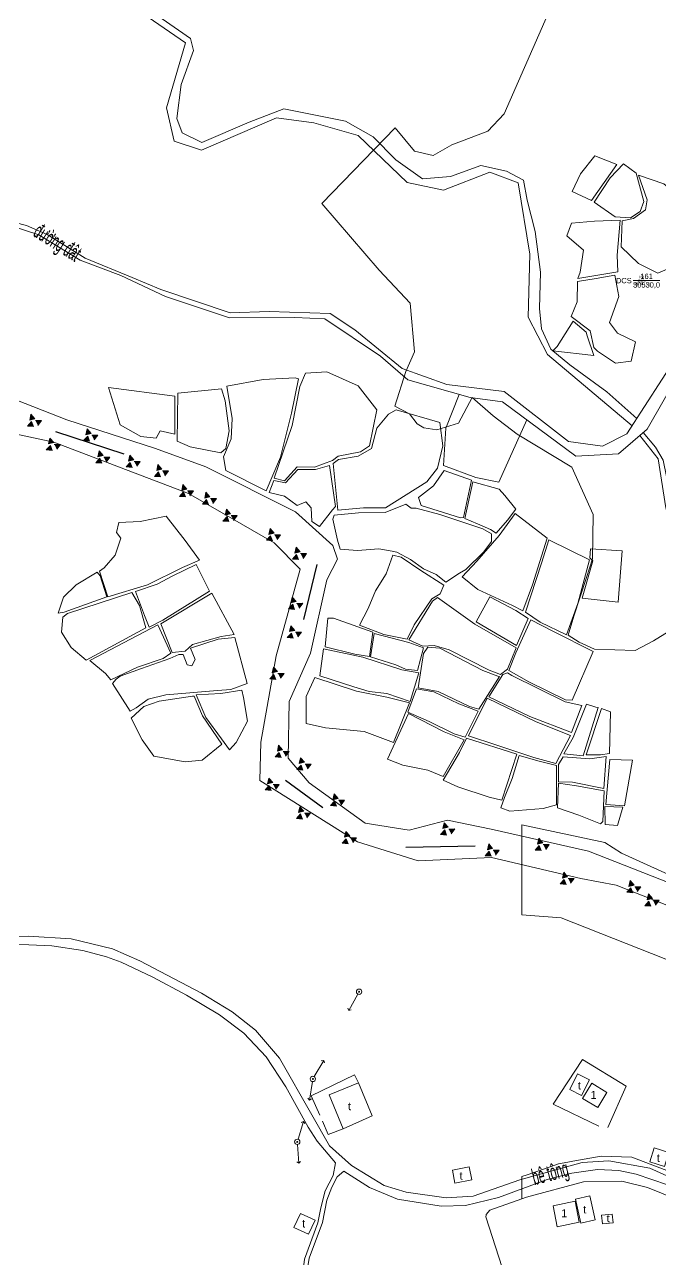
# Model space of a CAD drawing. Header units: metres. Extents: x 0 to 551036, y 0 to 1845929.
# Drawn here: x 547813.7 to 548051.9, y 1841083.3 to 1841545.9 of the extents above; entities that cross this region are included whole.
import ezdxf
from ezdxf.enums import TextEntityAlignment as Align

# ---------------------------------------------------------------- set-up
doc = ezdxf.new("R2010")
doc.units = ezdxf.units.M
doc.header["$MEASUREMENT"] = 0
for name, color, linetype, lineweight in [('BD HH1 KEM TMB$0$ao_ho_song_suoi', 7, 'Continuous', 0), ('BD HH1 KEM TMB$0$chamnha', 7, 'Continuous', 0), ('BD HH1 KEM TMB$0$Duong BT', 7, 'Continuous', 0), ('BD HH1 KEM TMB$0$duongdapcao', 7, 'Continuous', 0), ('BD HH1 KEM TMB$0$duongdat', 7, 'Continuous', 0), ('BD HH1 KEM TMB$0$duongdaydien', 7, 'Continuous', 0), ('BD HH1 KEM TMB$0$ghichuthuyetminh', 7, 'Continuous', 0), ('BD HH1 KEM TMB$0$nha', 7, 'Continuous', 0), ('BD HH1 KEM TMB$0$tuong_ke', 7, 'Continuous', 0), ('Level 10', 7, 'Continuous', 0), ('Level 13', 7, 'Continuous', 0), ('Level 15', 7, 'Continuous', 0), ('Level 2', 7, 'Continuous', 0), ('Level 4', 7, 'Continuous', 0)]:
    doc.layers.add(name, color=color, linetype=linetype, lineweight=lineweight)
doc.styles.add('BD HH1 KEM TMB$0$chamnha', font='', dxfattribs={"height": 4})
doc.styles.add('BD HH1 KEM TMB$0$ghichuduongdien', font='', dxfattribs={"height": 6})
doc.styles.add('BD HH1 KEM TMB$0$Standard', font='txt.shx')
doc.styles.get("Standard").update_dxf_attribs({"font": '', "height": 4})
doc.styles.add('Style-Arial', font='arial.ttf')
doc.styles.add('Style-Times New Roman', font='times.ttf')
doc.styles.get('BD HH1 KEM TMB$0$chamnha').set_extended_font_data('.VnArial')
doc.styles.get('BD HH1 KEM TMB$0$ghichuduongdien').set_extended_font_data('.VnArial Narrow')
doc.styles.get('Standard').set_extended_font_data('.VnArial')
doc.dimstyles.get("Standard").update_dxf_attribs({"dimtxt": 0.18, "dimasz": 0.18, "dimexe": 0.18, "dimexo": 0.0625, "dimgap": 0.09, "dimtad": 0, "dimtih": 1, "dimtoh": 1, "dimdec": 4, "dimzin": 0, "dimdsep": 46, "dimtxsty": 'Standard', "dimcen": 0.09, "dimadec": 0, "dimazin": 0, "dimtfac": 1, "dimtdec": 4, "dimtofl": 0, "dimtmove": 0, "dimatfit": 3, "dimfxl": 1, "dimtolj": 1, "dimtzin": 0, "dimarcsym": 0})

# ---------------------------------------------------------------- blocks, each defined once
blk = doc.blocks.new('BD HH1 KEM TMB$0$hathed')
blk.add_hatch(color=256).paths.add_polyline_path([(-1.8, 0, 1), (1.8, 0, 1)])
for p, q in [((10, 0), (80, 0)), ((80, 0), (73.9, 7.3)), ((80, 0), (73.9, -7.3))]:
    blk.add_line(p, q)
for radius in [10, 1.81]:
    blk.add_circle((0, 0), radius)
blk = doc.blocks.new('BD HH1 KEM TMB$0$DA1')
at = {"layer": 'Level 10'}
for points in [[(42581.6, 97264), (42583.8, 97274.2), (42590.7, 97266.3)], [(42588, 97252.8), (42577.6, 97253.8), (42584.7, 97261.5)]]:
    blk.add_hatch(color=7, dxfattribs=at).paths.add_polyline_path(points)
at = {"layer": 'Level 10', "extrusion": (0, 0, -1)}
blk.add_hatch(color=7, dxfattribs=at).paths.add_polyline_path([(-42595.9, 97254.9), (-42602.1, 97263.3), (-42591.6, 97263.2)])
at = {"layer": 'Level 10', "color": 7}
for p, q in [((42583.8, 97274.2, 1062767.1), (42581.6, 97264, 1062767.1)), ((42581.6, 97264, 1062767.1), (42590.7, 97266.3, 1062767.1)), ((42583.8, 97274.2, 1062767.1), (42590.7, 97266.3, 1062767.1)), ((42602.1, 97263.3, 1062767.1), (42591.6, 97263.2, 1062767.1)), ((42602.1, 97263.3, 1062767.1), (42595.9, 97254.9, 1062767.1)), ((42577.6, 97253.8, 1062767.1), (42584.7, 97261.5, 1062767.1)), ((42577.6, 97253.8, 1062767.1), (42588, 97252.8, 1062767.1)), ((42588, 97252.8, 1062767.1), (42584.7, 97261.5, 1062767.1))]:
    blk.add_line(p, q, dxfattribs=at)
blk = doc.blocks.new('N_THUA_95')
at = {"layer": 'Level 13', "color": 2, "linetype": 'Continuous', "lineweight": 0}
blk.add_line((-3.11, 0), (6.85, 0), dxfattribs=at)
at = {"layer": 'Level 13', "color": 5, "linetype": 'Continuous', "lineweight": 0, "style": 'Style-Arial'}
blk.add_text('161', height=2, dxfattribs=at).set_placement((1.87, 1.6), align=Align.MIDDLE_CENTER)
at = {"layer": 'Level 2', "color": 3, "linetype": 'Continuous', "lineweight": 0, "style": 'Style-Arial'}
blk.add_text('DCS', height=2, dxfattribs=at).set_placement((-3.71, 0), align=Align.MIDDLE_RIGHT)
at = {"layer": 'Level 4', "color": 1, "linetype": 'Continuous', "lineweight": 0, "style": 'Style-Arial'}
blk.add_text('30530,0', height=2, dxfattribs=at).set_placement((1.87, -1.6), align=Align.MIDDLE_CENTER)

msp = doc.modelspace()

# ---------------------------------------------------------------- linework, layer by layer
at = {"layer": 'BD HH1 KEM TMB$0$ao_ho_song_suoi', "flags": 128}
for points in [[(547840.79126, 1841562.92118), (547849.99972, 1841555.70922), (547874.03689, 1841539.17471), (547866.84731, 1841514.74667), (547869.72314, 1841502.22347), (547879.99227, 1841498.83591), (547908.03165, 1841510.95046), (547922.01539, 1841509.19215), (547938.65928, 1841504.36892), (547957.08858, 1841486.74287), (547970.62896, 1841483.86076), (547988.05172, 1841490.7004), (547998.64438, 1841486.66759), (548003.03002, 1841459.9758), (548002.33503, 1841436.27904), (548009.58453, 1841422.31478), (548041.35928, 1841395.59798)], [(548043.15516, 1841398.3806), (548031.92017, 1841408.27524), (548017.98436, 1841418.40027), (548010.93857, 1841424.36344), (548007.35576, 1841431.99351), (548006.62481, 1841439.62358), (548006.96033, 1841453.21682), (548004.98319, 1841468.47695), (548002.02348, 1841480.15058), (548000.66944, 1841487.59783), (547994.24675, 1841491.00689), (547984.64865, 1841493.14697), (547973.24118, 1841488.9636), (547962.84025, 1841488.14091), (547952.81077, 1841495.31393), (547944.24319, 1841503.928), (547933.97406, 1841509.75675), (547910.83558, 1841514.38641), (547897.88235, 1841509.44488), (547880.10011, 1841501.78792), (547872.68286, 1841505.39056), (547870.75365, 1841510.77839), (547872.38329, 1841523.54894), (547876.98462, 1841536.18506), (547875.91665, 1841540.80052), (547865.28957, 1841548.12754)], [(548058.67741, 1841222.97054), (548025.00619, 1841236.21964), (547988.50706, 1841244.40893), (547972.18671, 1841247.83412), (547957.74762, 1841244.02716), (547941.36735, 1841246.69956), (547920.28989, 1841261.7715), (547912.46522, 1841271.11685), (547912.87263, 1841292.27026), (547920.81712, 1841310.37486), (547926.9762, 1841337.85171), (547930.95444, 1841345.5947), (547929.16902, 1841350.69754), (547915.22123, 1841363.33904), (547881.64587, 1841380.19616), (547862.72528, 1841387.11108), (547829.47345, 1841397.80608), (547788.3011, 1841414.01258)], [(547794.72379, 1841395.82731), (547824.69238, 1841389.4286), (547875.0674, 1841370.20556), (547907.15691, 1841351.72456), (547917.00664, 1841341.91678), (547907.97173, 1841309.43388), (547902.1961, 1841277.06389), (547901.80067, 1841262.74475), (547938.47954, 1841239.74163), (547961.21061, 1841232.62238), (547988.59094, 1841233.82147), (548022.08242, 1841225.96019), (548035.37117, 1841223.48136), (548068.58705, 1841210.3613)], [(548044.19754, 1841391.94639), (548051.10438, 1841383.21808), (548054.01616, 1841364.86075), (548056.10114, 1841356.48327), (548065.9269, 1841345.0785), (548074.47053, 1841332.94244), (548077.92153, 1841329.37744), (548078.68842, 1841313.93986), (548089.13728, 1841299.93259), (548100.75915, 1841286.53823)], [(548101.09596, 1841289.5172), (548091.82819, 1841300.19841), (548082.28321, 1841312.71389), (548080.13832, 1841316.05305), (548080.18625, 1841327.36104), (548076.08818, 1841334.22756), (548067.95197, 1841346.93359), (548061.46936, 1841353.96142), (548056.95191, 1841359.50518), (548055.65778, 1841369.89907), (548053.00962, 1841382.68575), (548050.09784, 1841387.63803), (548045.47058, 1841393.03739)]]:
    msp.add_lwpolyline(points, dxfattribs=at)
at = {"layer": 'BD HH1 KEM TMB$0$Duong BT', "flags": 128}
for points in [[(548064.36916, 1841109.99822), (548048.03682, 1841117.41321), (548032.67508, 1841120.17165), (548022.65759, 1841119.49414), (547999.27946, 1841113.00401), (547981.76084, 1841106.89565), (547971.7074, 1841106.26116), (547956.69315, 1841108.42274), (547948.40116, 1841110.97147), (547936.14292, 1841118.39184), (547927.99473, 1841125.80682), (547921.33238, 1841137.39441), (547909.24189, 1841158.64998), (547900.195, 1841169.17292), (547891.45965, 1841176.03944), (547879.99227, 1841183.04577), (547856.8418, 1841195.12267), (547846.68052, 1841199.58564), (547831.15102, 1841203.36035), (547815.0823, 1841204.37662), (547798.17479, 1841204.29058)], [(547806.13127, 1841201.27942), (547815.25006, 1841201.17188), (547823.93747, 1841200.74171), (547835.47676, 1841198.96728), (547844.35589, 1841196.65514), (547849.84394, 1841194.62798), (547861.79063, 1841188.95517), (547874.31249, 1841182.19619), (547886.72651, 1841174.87799), (547895.85728, 1841168.01147), (547904.18522, 1841159.15005), (547911.59049, 1841147.93348), (547919.93041, 1841132.74862), (547923.28555, 1841127.49522), (547930.19953, 1841119.37046), (547929.28885, 1841114.67628), (547926.26923, 1841108.93894), (547924.63959, 1841102.50796), (547923.62106, 1841096.87816), (547918.61541, 1841083.34423), (547918.04913, 1841079.24674)], [(547919.57093, 1841079.02628), (547920.28989, 1841083.72047), (547925.27467, 1841097.02335), (547926.89232, 1841105.48148), (547928.78558, 1841110.28321), (547930.82263, 1841114.19234), (547933.36295, 1841116.34855), (547942.90113, 1841110.12727), (547953.36198, 1841105.74496), (547969.79018, 1841103.18547), (547978.87302, 1841103.39518), (547991.26307, 1841106.42247), (548009.50065, 1841113.11155), (548018.81116, 1841115.54199), (548028.38529, 1841116.88088), (548036.38969, 1841116.56363), (548042.88429, 1841115.22474), (548060.41489, 1841109.14327)]]:
    msp.add_lwpolyline(points, dxfattribs=at)
at = {"layer": 'BD HH1 KEM TMB$0$duongdapcao', "flags": 128}
for points in [[(548026.09061, 1841479.98386), (548035.56986, 1841493.49974), (548027.35695, 1841496.76649), (548021.96322, 1841490.02895), (548018.8581, 1841483.41383), (548026.09061, 1841479.98386)], [(548027.15895, 1841479.35546), (548035.03629, 1841473.95413), (548040.69262, 1841473.56635), (548044.33549, 1841475.87404), (548045.76632, 1841479.70925), (548042.83946, 1841490.27276), (548038.05527, 1841493.79641), (548033.07907, 1841488.49862), (548027.15895, 1841479.35546)], [(548037.6216, 1841472.41455), (548037.29021, 1841462.69026), (548043.7774, 1841456.40594), (548050.99256, 1841452.76758), (548058.27412, 1841455.94297), (548065.42289, 1841464.67484), (548067.01164, 1841472.54672), (548064.09913, 1841477.57428), (548053.24349, 1841486.30615), (548043.711, 1841489.48129), (548047.02129, 1841480.22022), (548046.35911, 1841476.58185), (548041.85786, 1841473.27455), (548037.6216, 1841472.41455)], [(548020.99836, 1841450.84279), (548035.95868, 1841453.35656), (548035.69368, 1841459.57466), (548036.88525, 1841472.67248), (548027.28696, 1841472.27571), (548018.61584, 1841471.48193), (548016.8943, 1841466.78518), (548023.11709, 1841461.42682), (548021.92553, 1841453.22414), (548020.99836, 1841450.84279)], [(548028.34752, 1841423.62035), (548035.1655, 1841419.12224), (548040.92471, 1841419.84981), (548042.64565, 1841427.12629), (548035.82768, 1841430.30168), (548032.84877, 1841434.33681), (548036.35706, 1841444.06111), (548034.90051, 1841452.06541), (548027.81814, 1841450.8084), (548020.93376, 1841449.61759), (548020.73517, 1841442.01031), (548018.48424, 1841436.51978), (548025.56721, 1841431.16168), (548026.95737, 1841424.94332), (548028.34752, 1841423.62035)], [(547907.22881, 1841376.02355), (547911.13515, 1841375.03417), (547915.88028, 1841380.23918), (547922.27901, 1841380.08324), (547929.06118, 1841382.58358), (547931.24202, 1841384.25048), (547939.58194, 1841385.80983), (547942.96104, 1841388.11659), (547945.72903, 1841401.59691), (547938.69522, 1841410.60351), (547926.91629, 1841415.81927), (547918.8999, 1841415.2977), (547916.81492, 1841410.35079), (547913.93909, 1841395.75741), (547907.22881, 1841376.02355)], [(547849.55636, 1841395.96712), (547857.23723, 1841391.60094), (547862.96493, 1841390.92342), (547864.46276, 1841393.70875), (547869.9628, 1841392.50428), (547870.03469, 1841406.72664), (547845.18269, 1841409.96364), (547849.55636, 1841395.96712)], [(547915.06546, 1841413.64156), (547903.0229, 1841412.96942), (547889.47054, 1841410.48522), (547891.42371, 1841398.36529), (547891.10017, 1841390.67608), (547888.24831, 1841383.92247), (547889.09907, 1841378.79812), (547904.1972, 1841371.25409), (547909.57741, 1841383.80956), (547913.73538, 1841400.28491), (547916.38355, 1841413.15225), (547915.06546, 1841413.64156)], [(547887.43349, 1841409.43131), (547871.10115, 1841407.85045), (547870.87348, 1841389.78886), (547875.76239, 1841387.68105), (547887.20582, 1841385.49796), (547889.08709, 1841387.07882), (547890.36923, 1841393.70337), (547888.8714, 1841404.91457), (547887.43349, 1841409.43131)], [(547950.07873, 1841399.99992), (547945.63317, 1841394.70351), (547943.65604, 1841387.06269), (547938.74315, 1841384.26123), (547931.27797, 1841382.97611), (547929.28885, 1841381.51892), (547931.03832, 1841364.04343), (547940.73227, 1841364.86075), (547948.90443, 1841364.9199), (547964.38601, 1841374.66853), (547968.41217, 1841379.69609), (547970.4612, 1841388.15961), (547969.28691, 1841396.84896), (547952.88267, 1841401.63455), (547950.07873, 1841399.99992)], [(547927.99473, 1841380.75538), (547922.6984, 1841379.1799), (547916.04803, 1841379.1799), (547911.4467, 1841374.2061), (547907.0251, 1841375.13634), (547905.31159, 1841370.63035), (547911.07524, 1841369.2807), (547915.77243, 1841365.70495), (547919.01973, 1841367.09761), (547921.06876, 1841364.82311), (547921.26048, 1841359.8063), (547924.18425, 1841357.90282), (547929.06118, 1841364.17248), (547930.12764, 1841365.42534), (547927.99473, 1841380.75538)], [(547970.91655, 1841378.90566), (547966.93831, 1841373.07154), (547961.25854, 1841368.73224), (547962.27706, 1841365.74797), (547977.05166, 1841361.06454), (547978.10613, 1841361.26349), (547981.13774, 1841375.27076), (547970.91655, 1841378.90566)], [(547981.68894, 1841374.59863), (547978.66931, 1841360.81181), (547983.41444, 1841358.8223), (547988.27939, 1841356.74675), (547990.38834, 1841355.39172), (547994.6901, 1841360.2526), (547997.72171, 1841364.36068), (547993.6596, 1841369.50116), (547991.50272, 1841371.85094), (547981.68894, 1841374.59863)], [(547953.14629, 1841348.21333), (547958.23891, 1841345.48715), (547963.19972, 1841341.95979), (547967.89692, 1841339.90575), (547971.56361, 1841336.95912), (547976.65623, 1841340.39507), (547979.06474, 1841341.73396), (547985.72709, 1841348.34776), (547988.59094, 1841352.2784), (547988.67482, 1841355.13362), (547985.36761, 1841357.01022), (547969.23898, 1841362.41418), (547960.43173, 1841364.78009), (547958.55046, 1841364.73708), (547956.58531, 1841366.21039), (547948.8565, 1841363.12933), (547938.75514, 1841362.95189), (547929.63635, 1841362.14533), (547929.24092, 1841360.62899), (547930.93047, 1841352.76771), (547931.91305, 1841349.41779), (547938.44359, 1841348.92848), (547946.44799, 1841349.46081), (547951.44475, 1841348.61123), (547953.14629, 1841348.21333)], [(547841.71971, 1841341.15323), (547844.84718, 1841331.50676), (547859.7416, 1841336.05577), (547872.85061, 1841342.55127), (547879.22538, 1841345.22368), (547873.88112, 1841352.57414), (547866.69154, 1841361.78506), (547857.03353, 1841359.688), (547849.01714, 1841359.40302), (547848.10646, 1841355.57992), (547849.74808, 1841353.44522), (547847.65112, 1841347.10028), (547843.54107, 1841342.33619), (547841.71971, 1841341.15323)], [(548000.42979, 1841326.291), (548004.00062, 1841335.96436), (548009.4647, 1841353.45598), (547997.48206, 1841362.69917), (547991.5147, 1841354.47762), (547983.18677, 1841344.85804), (547977.60286, 1841338.98627), (547983.47435, 1841334.21143), (547996.57138, 1841328.24826), (548000.42979, 1841326.291)], [(548016.73816, 1841317.31129), (548021.00398, 1841329.00105), (548025.31773, 1841345.33122), (548017.99634, 1841348.99301), (548010.17168, 1841352.8161), (548007.43963, 1841344.1859), (548001.37642, 1841325.82857), (548006.90042, 1841322.06462), (548016.73816, 1841317.31129)], [(548037.67184, 1841348.77792), (548025.76109, 1841349.4877), (548025.43756, 1841346.10014), (548026.63583, 1841344.95482), (548022.58569, 1841331.0766), (548036.15004, 1841329.54951), (548037.67184, 1841348.77792)], [(547951.64846, 1841347.14867), (547949.14409, 1841340.19074), (547945.23775, 1841333.73287), (547942.43381, 1841327.17822), (547939.17453, 1841320.87091), (547948.34125, 1841317.41883), (547957.0047, 1841315.61751), (547959.71278, 1841321.02147), (547966.26728, 1841330.78086), (547969.37078, 1841332.68434), (547970.83267, 1841335.93747), (547962.1093, 1841341.34143), (547954.84782, 1841346.34749), (547951.64846, 1841347.14867)], [(547840.85696, 1841340.70694), (547833.06824, 1841335.9536), (547828.29915, 1841331.37234), (547826.31004, 1841325.42529), (547828.55079, 1841325.74792), (547844.47572, 1841331.49063), (547842.04324, 1841339.32503), (547840.85696, 1841340.70694)], [(547877.91927, 1841343.64282), (547869.25582, 1841339.41106), (547863.31243, 1841336.25472), (547855.24811, 1841333.54467), (547858.66317, 1841324.55421), (547860.37668, 1841320.13425), (547865.5412, 1841322.81204), (547883.01189, 1841333.61458), (547877.91927, 1841343.64282)], [(547836.80683, 1841307.83151), (547859.17842, 1841319.94068), (547856.76991, 1841328.22137), (547853.90606, 1841333.08762), (547829.82095, 1841325.21021), (547827.96364, 1841323.8767), (547827.52028, 1841318.26841), (547831.19895, 1841312.47192), (547836.80683, 1841307.83151)], [(547864.7863, 1841321.4355), (547868.93229, 1841310.66523), (547873.80922, 1841311.12765), (547876.62514, 1841313.6495), (547887.37357, 1841316.6284), (547892.27447, 1841317.45647), (547883.82671, 1841332.8349), (547864.7863, 1841321.4355)], [(547997.88947, 1841312.40202), (547982.39592, 1841321.28495), (547968.38821, 1841331.26479), (547966.51892, 1841329.90439), (547957.66374, 1841315.39705), (547962.86421, 1841313.03114), (547967.14201, 1841313.22471), (547972.8098, 1841311.70838), (547987.80009, 1841303.97615), (547992.02996, 1841302.38453), (547994.59424, 1841304.44395), (547997.88947, 1841312.40202)], [(548002.39494, 1841323.39276), (547997.81757, 1841326.42005), (547987.99181, 1841331.46375), (547982.83927, 1841322.11302), (547997.97335, 1841313.30537), (548002.39494, 1841323.39276)], [(547927.28775, 1841323.51643), (547926.34112, 1841312.81606), (547937.4011, 1841309.97158), (547942.94906, 1841309.20266), (547944.18327, 1841318.22001), (547929.43264, 1841323.48417), (547927.28775, 1841323.51643)], [(548026.7197, 1841311.05775), (548011.93312, 1841318.58566), (548003.40148, 1841322.95722), (547997.74568, 1841310.55768), (547995.09751, 1841303.97077), (548002.68253, 1841299.65298), (548016.41463, 1841292.95852), (548018.90702, 1841292.73806), (548026.7197, 1841311.05775)], [(547863.58803, 1841320.97845), (547838.17285, 1841307.68633), (547843.99641, 1841302.84158), (547846.0095, 1841300.42728), (547855.96707, 1841305.11071), (547865.55318, 1841308.44987), (547868.52488, 1841310.38024), (547863.58803, 1841320.97845)], [(547963.21171, 1841312.359), (547957.6278, 1841314.35928), (547944.73447, 1841317.76296), (547943.29656, 1841309.05748), (547952.75086, 1841306.0033), (547956.46548, 1841304.39018), (547960.95897, 1841303.86323), (547963.21171, 1841312.359)], [(547871.46063, 1841309.8963), (547868.05756, 1841308.37997), (547857.47688, 1841304.67517), (547849.47248, 1841301.83069), (547847.96267, 1841300.64774), (547846.68052, 1841299.09376), (547853.28296, 1841288.67837), (547855.5357, 1841289.96887), (547860.05315, 1841293.18974), (547866.65559, 1841294.85125), (547885.99557, 1841296.46438), (547890.99233, 1841296.73323), (547897.11546, 1841299.03999), (547892.50214, 1841316.27351), (547886.21126, 1841315.62826), (547875.84627, 1841312.24609), (547877.55979, 1841308.05735), (547876.32558, 1841305.69681), (547874.61206, 1841306.07321), (547873.05432, 1841309.88555), (547871.46063, 1841309.8963)], [(547991.01143, 1841301.73391), (547985.40356, 1841303.89011), (547969.26294, 1841312.26759), (547964.76945, 1841312.6171), (547963.22369, 1841310.24044), (547961.19862, 1841297.45913), (547968.6039, 1841296.05034), (547980.43076, 1841290.45281), (547983.90573, 1841289.47956), (547988.84258, 1841297.28169), (547991.67048, 1841301.59948), (547991.01143, 1841301.73391)], [(547961.42629, 1841303.07818), (547954.99162, 1841304.16434), (547940.42072, 1841308.93919), (547925.71802, 1841312.06327), (547924.37597, 1841301.9221), (547937.08955, 1841297.81402), (547942.74536, 1841296.06109), (547949.38374, 1841295.25453), (547958.11908, 1841292.238), (547961.42629, 1841303.07818)], [(547957.89141, 1841291.74868), (547949.43167, 1841293.91027), (547938.0242, 1841296.15251), (547922.43478, 1841301.30374), (547919.21145, 1841294.14686), (547919.13955, 1841284.08098), (547926.4969, 1841282.3872), (547940.97193, 1841281.05368), (547951.91208, 1841276.88107), (547957.89141, 1841291.74868)], [(547994.67812, 1841303.01365), (547992.95262, 1841302.35227), (547987.62035, 1841294.02318), (548003.00606, 1841286.70499), (548018.57151, 1841280.62352), (548022.54974, 1841290.85071), (548016.19894, 1841292.16809), (547996.22388, 1841301.99738), (547994.67812, 1841303.01365)], [(547876.62514, 1841294.29741), (547864.11527, 1841292.43157), (547858.3636, 1841290.46894), (547853.57054, 1841286.01672), (547857.7405, 1841277.91885), (547862.15011, 1841271.78899), (547873.8931, 1841269.63278), (547880.17201, 1841270.35331), (547887.60124, 1841276.33799), (547880.3158, 1841286.87705), (547877.20031, 1841294.34581), (547876.62514, 1841294.29741)], [(547895.12634, 1841296.50739), (547887.16987, 1841295.3083), (547878.01513, 1841294.78135), (547881.65785, 1841286.35548), (547887.45745, 1841278.2576), (547890.52501, 1841274.18716), (547893.0174, 1841276.96711), (547897.23529, 1841284.96282), (547895.70151, 1841293.77584), (547895.12634, 1841296.50739)], [(547983.67806, 1841288.61923), (547976.45253, 1841291.40993), (547967.07012, 1841295.90516), (547960.49165, 1841297.05048), (547957.31625, 1841288.28047), (547965.34462, 1841284.75849), (547974.69108, 1841280.17184), (547978.75319, 1841278.98351), (547983.67806, 1841288.61923)], [(548018.22401, 1841279.55886), (548005.34267, 1841284.62406), (547987.08113, 1841293.57151), (547980.02335, 1841279.42443), (547990.61601, 1841275.94546), (548004.45596, 1841271.35882), (548012.712, 1841269.06819), (548018.22401, 1841279.55886)], [(548027.70228, 1841290.22159), (548024.21533, 1841291.23786), (548019.27848, 1841278.76305), (548015.75559, 1841272.63856), (548022.98112, 1841271.97718), (548028.63693, 1841290.04415), (548027.70228, 1841290.22159)], [(548029.82321, 1841289.60861), (548024.17938, 1841272.24604), (548029.47571, 1841272.24604), (548032.8668, 1841272.77299), (548033.26223, 1841288.4149), (548029.82321, 1841289.60861)], [(547978.38173, 1841277.97262), (547970.86861, 1841280.88699), (547957.49599, 1841287.80729), (547949.62339, 1841270.6598), (547955.4829, 1841268.37992), (547964.76945, 1841266.61086), (547970.59301, 1841264.16967), (547978.38173, 1841277.97262)], [(547979.28043, 1841278.55334), (547976.69218, 1841273.12788), (547970.47319, 1841262.86304), (547975.9852, 1841260.26592), (547987.7881, 1841256.49121), (547992.46133, 1841255.31363), (547998.12912, 1841272.61705), (547979.28043, 1841278.55334)], [(548012.95165, 1841268.36379), (548006.51697, 1841269.95003), (547998.96791, 1841272.06322), (547996.4156, 1841263.42764), (547993.49184, 1841256.31377), (547992.17375, 1841252.4369), (547995.48096, 1841251.15715), (548008.05075, 1841252.17342), (548012.9876, 1841253.5392), (548012.95165, 1841268.36379)], [(548031.63259, 1841271.65994), (548025.50946, 1841270.86951), (548015.45602, 1841271.61692), (548013.69457, 1841268.70792), (548013.73052, 1841262.23393), (548018.97892, 1841262.01347), (548030.70992, 1841259.67444), (548031.63259, 1841271.65994)], [(548041.43439, 1841270.29416), (548032.92671, 1841270.51462), (548031.51276, 1841253.72202), (548038.47467, 1841253.19507), (548041.43439, 1841270.29416)], [(548030.90165, 1841258.83024), (548020.48873, 1841260.63694), (548013.7425, 1841261.69622), (548013.34708, 1841252.39388), (548021.32752, 1841249.75374), (548029.43976, 1841246.40382), (548030.41036, 1841247.32868), (548030.90165, 1841258.83024)], [(548037.89951, 1841252.65736), (548031.0694, 1841252.96385), (548031.24914, 1841246.17798), (548035.83849, 1841245.78008), (548037.89951, 1841252.65736)]]:
    msp.add_lwpolyline(points, close=True, dxfattribs=at)
for points in [[(548011.65889, 1841423.7538), (548026.99565, 1841421.94039), (548024.51562, 1841429.2587), (548024.16091, 1841430.67509), (548019.20026, 1841434.80646), (548013.29449, 1841425.36344), (548011.65889, 1841423.7538)], [(547976.566, 1841407.34063), (547971.56361, 1841394.75728), (547970.68887, 1841380.77151), (547982.75539, 1841376.21713), (547991.3829, 1841374.42656), (548001.83864, 1841397.82018)]]:
    msp.add_lwpolyline(points, dxfattribs=at)
at = {"layer": 'BD HH1 KEM TMB$0$duongdat', "flags": 128}
for points in [[(547803.56698, 1841472.22477), (547819.04856, 1841467.13269), (547834.49418, 1841457.71205), (547849.71213, 1841451.9317), (547866.48783, 1841444.04353), (547890.41716, 1841436.11235), (547914.99356, 1841436.1715), (547926.17336, 1841435.68218), (547947.04712, 1841421.72868), (547957.25633, 1841412.81349), (547980.6105, 1841406.19431), (547992.72495, 1841404.57044), (548020.26106, 1841384.1752), (548036.23392, 1841385.12156), (548046.99433, 1841394.34324), (548073.44002, 1841440.51617), (548091.6776, 1841459.16386), (548129.62662, 1841479.71504), (548192.5954, 1841500.26621), (548227.60868, 1841512.38076), (548244.69592, 1841507.27254), (548254.84522, 1841505.30453), (548289.1635, 1841506.39608), (548303.75485, 1841507.66681)], [(548059.24059, 1841423.30416), (548039.39734, 1841392.55805), (548030.30251, 1841388.01443), (548017.4691, 1841389.6867), (547993.39598, 1841408.40967), (547971.92309, 1841411.04443), (547955.11144, 1841417.01836), (547937.48498, 1841431.59561), (547928.16248, 1841437.73085), (547905.33555, 1841438.38147), (547890.6688, 1841437.90291), (547864.67845, 1841446.66754), (547853.97795, 1841451.13051), (547836.38744, 1841458.41107), (547822.12809, 1841467.29937), (547814.33938, 1841470.70844), (547801.72166, 1841473.87554)]]:
    msp.add_lwpolyline(points, dxfattribs=at)
at = {"layer": 'BD HH1 KEM TMB$0$nha', "flags": 128}
for points in [[(548022.41794, 1841144.6911), (548025.3417, 1841150.50372), (548020.89644, 1841152.7397), (548017.97267, 1841146.92708), (548022.41794, 1841144.6911)], [(547927.76706, 1841144.85241), (547938.86298, 1841149.38529), (547943.88371, 1841137.01802), (547933.06338, 1841132.19478), (547927.76706, 1841144.85241)], [(548022.80138, 1841143.57267), (548026.25238, 1841149.23473), (548031.91347, 1841145.78432), (548028.46247, 1841140.12226), (548022.80138, 1841143.57267)], [(548049.63051, 1841124.98413), (548055.13055, 1841123.28497), (548053.51404, 1841118.05246), (548048.014, 1841119.75162), (548049.63051, 1841124.98413)], [(547973.9841, 1841116.69806), (547980.25102, 1841117.94016), (547981.22218, 1841113.04026), (547974.95526, 1841111.79816), (547973.9841, 1841116.69806)], [(548011.72942, 1841103.35754), (548019.96149, 1841105.01368), (548021.54422, 1841097.14653), (548013.31214, 1841095.49039), (548011.72942, 1841103.35754)], [(548020.06934, 1841105.78798), (548022.11837, 1841096.80826), (548027.53404, 1841098.04403), (548025.48501, 1841107.02375), (548020.06934, 1841105.78798)], [(547914.59813, 1841095.2274), (547917.09052, 1841100.49156), (547922.52851, 1841097.91687), (547920.03612, 1841092.65271), (547914.59813, 1841095.2274)], [(548029.90709, 1841099.76565), (548033.92127, 1841100.14743), (548034.22257, 1841096.97935), (548030.20839, 1841096.59758), (548029.90709, 1841099.76565)]]:
    msp.add_lwpolyline(points, close=True, dxfattribs=at)
at = {"layer": 'BD HH1 KEM TMB$0$tuong_ke', "flags": 128}
for points in [[(548032.27965, 1841132.63033), (548039.12174, 1841148.12705), (548022.74147, 1841158.19293), (548011.72942, 1841141.42722), (548028.80468, 1841133.16803)], [(547938.86298, 1841149.38529), (547937.32678, 1841152.44617), (547921.10471, 1841144.50828), (547924.31605, 1841137.24923)], [(547925.26268, 1841135.08765), (547927.41956, 1841130.07622), (547933.06338, 1841132.19478)]]:
    msp.add_lwpolyline(points, dxfattribs=at)
at = {"layer": 'Level 10', "color": 5, "linetype": 'Continuous', "lineweight": 0, "flags": 128}
for points in [[(548017.17, 1841566.68), (547993.36, 1841512.54), (547987.25, 1841506), (547973.82, 1841500.83), (547966.75, 1841496.91), (547959.76, 1841498.53), (547952.55, 1841507.26), (547925.05, 1841478.93), (547946.58, 1841453.88), (547958.15, 1841441.54), (547959.77, 1841423.28), (547956.59, 1841415.9), (547952.44, 1841402.95), (547957.95, 1841400.13), (547960.73, 1841396.33), (547963.33, 1841394.84), (547968.2, 1841394.04), (547976.25, 1841396.58), (547981.45, 1841406.18), (547989.27, 1841399.39), (547998.3, 1841392.53), (548018.73, 1841380.09), (548026.76, 1841362.32), (548026.46, 1841345.72), (548024.3, 1841338.82), (548019.51, 1841324.24), (548017.34, 1841317.14), (548021.55, 1841314.55), (548027.19, 1841311.92), (548042.47, 1841311.4), (548049.32, 1841314.97), (548069.23, 1841327.26)], [(548099.93, 1841284.51), (548098.96, 1841254.89), (548101.36, 1841240.82), (548097.19, 1841217.87), (548086.36, 1841213.27), (548037.31, 1841235.52), (548031.15, 1841239.49), (548000, 1841246.1), (548000, 1841246.09), (548000, 1841233.45), (548000, 1841212.3), (548014.76, 1841211.17), (548063.47, 1841191.99), (548104.88, 1841178.87)], [(548000, 1841105.95), (548000, 1841107.12), (548000, 1841113.72), (548000, 1841114.24), (548002.0295, 1841114.9391), (548012.722, 1841118.6221), (548013.79, 1841118.99), (548018.5989, 1841119.8805), (548019.1501, 1841119.9826), (548029.72, 1841121.94), (548041.17, 1841121.56), (548056.02, 1841115.91), (548082.35, 1841106.81), (548094.69, 1841110.79)], [(548000, 1841105.95), (548001.73, 1841106.58), (548023.12, 1841112.26), (548037.5, 1841112.51), (548047.09, 1841110.19), (548090.09, 1841092.77)], [(548000, 1841105.95), (547988.03, 1841101.66), (547986.62, 1841100.06), (547986.59, 1841099.87), (547986.47, 1841099.15), (547995.07, 1841072.77), (548000, 1841059.6), (548005.13, 1841045.9), (548013.61, 1841028.97), (548024.58, 1841012.84)]]:
    msp.add_lwpolyline(points, dxfattribs=at)

# ---------------------------------------------------------------- block references
at = {"layer": 'BD HH1 KEM TMB$0$duongdaydien', "xscale": 0.1, "yscale": 0.1, "zscale": 0.1}
for p, rotation in [((547939.04272, 1841183.5297), 241.1408038326185), ((547921.70384, 1841150.84785), 59.40903430651396), ((547921.70384, 1841150.84785), 260.8399293583648), ((547915.85631, 1841127.28014), 72.84466105299353), ((547915.85631, 1841127.28014), 274.2898128650342)]:
    msp.add_blockref('BD HH1 KEM TMB$0$hathed', p, dxfattribs=dict(at, rotation=rotation))
at = {"layer": 'BD HH1 KEM TMB$0$nha', "xscale": 0.2159999999916181, "yscale": 0.2159999999916181, "zscale": 0.2159999999916181}
for p in [(538617.97404, 1820388.68298), (538639.03777, 1820383.24807), (538625.0375, 1820379.77547), (538643.5682, 1820374.95946), (538654.9985, 1820373.38897), (538665.57126, 1820369.82132), (538674.92236, 1820362.32693), (538683.53994, 1820359.47218), (538691.25512, 1820353.09836), (538707.5747, 1820345.90286), (538717.31631, 1820338.87), (538715.8519, 1820320.2238), (538715.36904, 1820309.43953), (538708.84913, 1820293.95753), (538710.7832, 1820264.69288), (538718.98652, 1820259.99304), (538707.05754, 1820252.38036), (538731.54349, 1820246.47547), (538718.75961, 1820241.65523), (538735.94727, 1820232.37702), (538772.82396, 1820235.66057), (538789.49183, 1820227.70148), (538808.2468, 1820229.81059), (538817.59527, 1820217.0978), (538842.54297, 1820214.00647), (538849.35841, 1820208.94544)]:
    msp.add_blockref('BD HH1 KEM TMB$0$DA1', p, dxfattribs=at)
at = {"layer": 'Level 2', "color": 3, "linetype": 'Continuous', "lineweight": 0}
msp.add_blockref('N_THUA_95', (548044.8895, 1841450.01696), dxfattribs=at)

# ---------------------------------------------------------------- texts
at = {"layer": 'BD HH1 KEM TMB$0$chamnha', "style": 'BD HH1 KEM TMB$0$chamnha'}
for s, p in [('t', (548021.00398, 1841146.92259)), ('1', (548025.73713, 1841143.37372)), ('t', (547934.8488, 1841139.14196)), ('t', (548050.57714, 1841119.77912)), ('t', (547976.6802, 1841113.11155)), ('1', (548014.73706, 1841099.02362)), ('t', (548022.9931, 1841100.46467)), ('t', (548031.78836, 1841097.16853)), ('t', (547917.65371, 1841095.18439))]:
    msp.add_text(s, height=3, dxfattribs=at).set_placement(p)
at = {"layer": 'BD HH1 KEM TMB$0$ghichuthuyetminh', "linetype": 'ByBlock', "style": 'BD HH1 KEM TMB$0$ghichuduongdien', "width": 0.6}
for s, rotation, p in [('®\xadêng ®©t', 327.9337658, (547816.49996, 1841466.98866)), ('bª t«ng', 14.7010356, (548004.71618, 1841111.03713))]:
    msp.add_text(s, height=6, rotation=rotation, dxfattribs=at).set_placement(p)
at = {"layer": 'Level 15', "color": 2, "linetype": 'Continuous', "lineweight": 0, "insert": (548044.8895, 1841450.01696), "char_height": 1, "attachment_point": 5, "line_spacing_factor": 0.790495, "style": 'Style-Times New Roman'}
msp.add_mtext('161\\PDCS\\PUBND xã', dxfattribs=at)

# ---------------------------------------------------------------- leaders
at = {"layer": 'Level 15'}
for points in [[(547850.97989, 1841384.91554), (547825.42742, 1841393.35495)], [(547918.29224, 1841323.01171), (547923.33377, 1841343.59541)], [(547925.42396, 1841252.44287), (547911.39869, 1841262.72108)], [(547982.46697, 1841238.08657), (547956.48597, 1841237.63462)]]:
    msp.add_leader(points, dimstyle='Standard', override={"dimtxsty": 'BD HH1 KEM TMB$0$Standard'}, dxfattribs=at)

doc.saveas('drawing.dxf')
